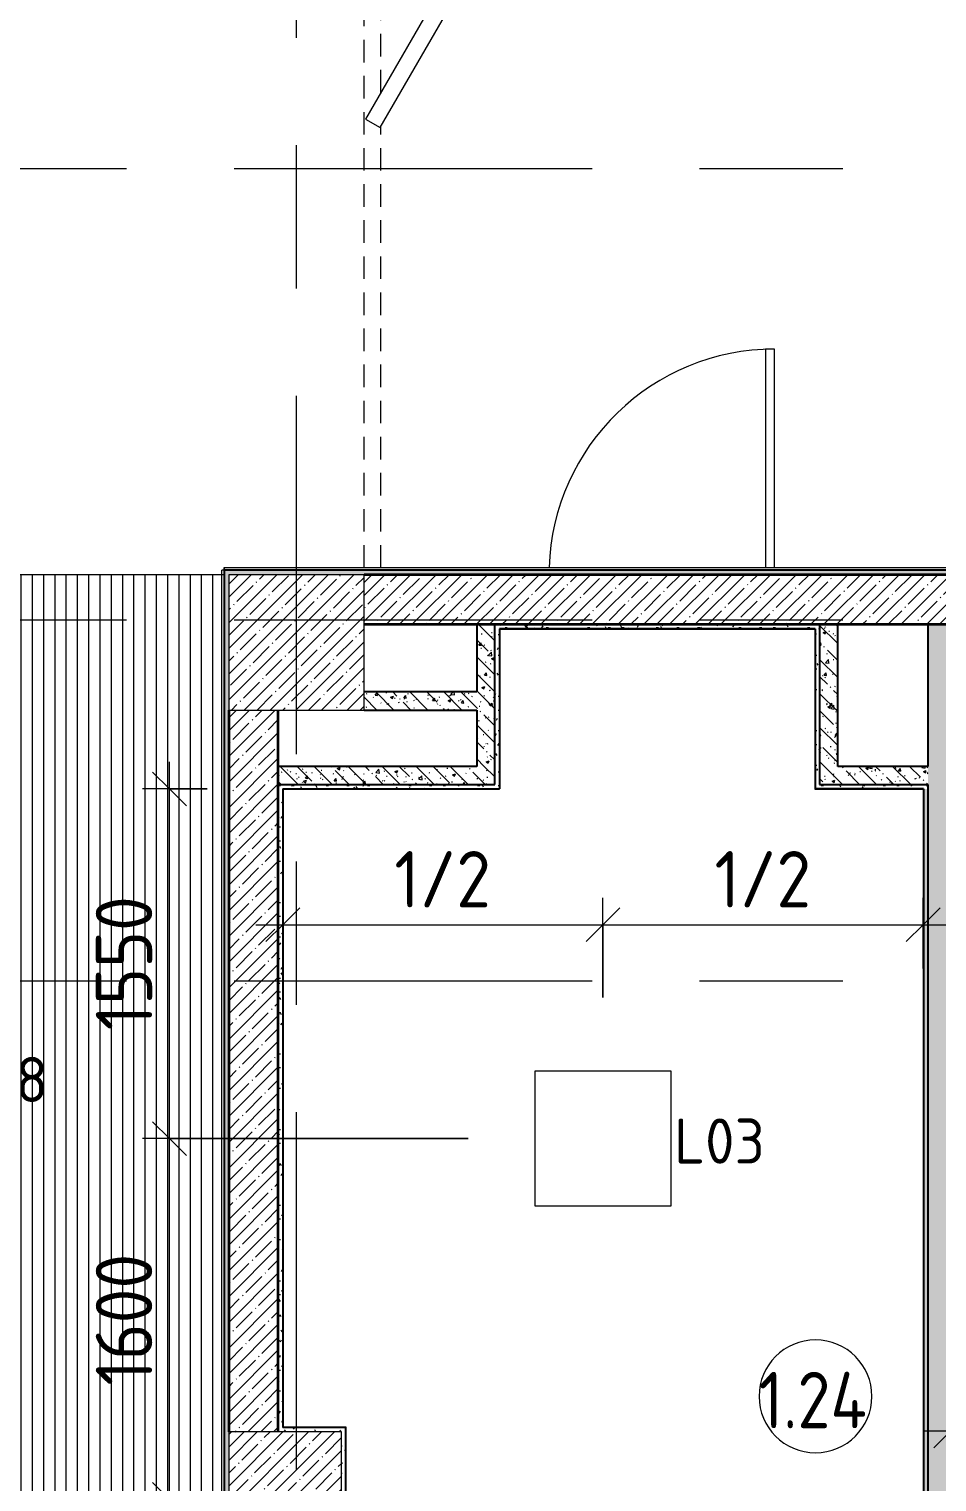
# Model space of a CAD drawing. Header units: millimetres. Extents: x -3377 to 186574, y -8553 to 29000.
# Drawn here: x 12825 to 16850, y 11178 to 17619 of the extents above; entities that cross this region are included whole.
import ezdxf

# ---------------------------------------------------------------- set-up
doc = ezdxf.new("R2010")
doc.units = ezdxf.units.MM
doc.linetypes.add('200_ШТРИХ__ш1_п0_6_', pattern=[160, 100, -60])
doc.linetypes.add('Осевая', pattern=[3175, 635, -476.25, 1587.5, -476.25])
for name, color, linetype, lineweight in [('A-ANNO-DIMS', 7, 'Continuous', 9), ('A-ANNO-DIMS-100', 7, 'Continuous', 9), ('A-AREA-IDEN', 7, 'Continuous', 9), ('A-CLNG-PATT', 7, 'Continuous', 9), ('A-DOOR', 7, 'Continuous', 9), ('A-DOOR-1', 7, 'Continuous', 13), ('A-DOOR-2', 7, '200_ШТРИХ__ш1_п0_6_', 9), ('A-DOOR-FRAM', 7, 'Continuous', 13), ('A-WALL', 7, 'Continuous', 9), ('E-LITE-EQPM-IDEN', 7, 'Continuous', 9), ('I-WALL', 7, 'Continuous', 9), ('S-COLS', 7, 'Continuous', 9), ('Оси-2', 7, 'Осевая', 9)]:
    doc.layers.add(name, color=color, linetype=linetype, lineweight=lineweight)
for name, color, linetype, lineweight, true_color in [('A-ANNO-NOTE', 1, 'Continuous', 9, 0xff0000), ('A-CLNG-1', 7, 'Continuous', 9, 0xc0c0c0), ('A-WALL-1', 7, 'Continuous', 35, 0x3c3c3c), ('A-WALL-2', 7, 'Continuous', 25, 0x3c3c3c), ('A-WALL-FNSH-2', 7, 'Continuous', 13, 0x3c3c3c)]:
    doc.layers.add(name, color=color, linetype=linetype, lineweight=lineweight, true_color=true_color)
doc.styles.add('GOST Common', font='GOST_Common.ttf', dxfattribs={"width": 0.9, "height": 250})
doc.styles.add('GOST Common_1', font='GOST_Common.ttf', dxfattribs={"height": 200})
doc.styles.add('ISOCPEUR', font='isocpeur.ttf', dxfattribs={"width": 0.9, "height": 250})
doc.dimstyles.new('ISO-2_5_0_9К_БОЛЬШОЙ', dxfattribs={"dimscale": 304.8, "dimtxt": 248.995294, "dimasz": 0.492126, "dimexe": 0.393701, "dimexo": 0.984252, "dimgap": 0, "dimtad": 1, "dimdec": 0, "dimrnd": 10, "dimzin": 0, "dimdsep": 46, "dimtxsty": 'ISOCPEUR', "dimblk1": 'OBLIQUE', "dimblk2": 'OBLIQUE', "dimsah": 1, "dimcen": 0.09, "dimdle": 0.393701, "dimazin": 0, "dimtfac": 1, "dimtdec": 4, "dimtix": 1, "dimtmove": 0, "dimatfit": 3, "dimfxl": 1, "dimtvp": 1, "dimtolj": 1, "dimtzin": 0, "dimarcsym": 2})
pattern_1 = [(45, (0, 0), (-57.02463, 57.02463), []), (45, (57.025, 0), (-57.02463, 57.02463), [100.806, -20.161, 3.353, -16.808])]
pattern_2 = [(135, (0, 0), (-75.43415, -75.43415), [106.68, -17.78, 3.556, -17.78]), (135, (0, 75.39), (-75.43415, -75.43415), []), (50, (0, 0), (127.5292, -11.1576), [13.335, -146.685]), (355, (0, 0), (-24.6697, 133.74), [10.668, -117.348]), (100.451, (10.63, -0.93), (102.8597, 122.5818), [11.333, -124.663]), (46.184, (0, 35.56), (189.7552, -29.4304), [20.002, -220.027]), (96.636, (15.81, 33.1), (166.1822, 173.1996), [17, -186.995]), (351.184, (0, 35.56), (166.184, 173.1976), [16.002, -176.022]), (21, (17.78, 26.67), (106.13027, -71.58603), [13.335, -146.685]), (326, (17.78, 26.67), (43.2619, 128.93175), [10.668, -117.348]), (71.451, (26.62, 20.7), (149.392, 57.34505), [11.333, -124.663]), (37.5, (0, 0), (2.16223, 59.18836), [3.353, -112.573, 3.353, -115.773, -117.793]), (37.5, (0, 0), (2.16223, 59.18836), [-235.052, 3.353, -114.44]), (7.5, (0, 0), (46.77386, 70.12615), [3.353, -64.567, 3.353, -109.906, -44.894]), (7.5, (0, 0), (46.77386, 70.12615), [-181.178, 3.353, -41.542]), (327.5, (-39.65, 0), (94.91367, -4.01009), [3.353, -41.097, 3.353, -135.331, -184.023]), (327.5, (-39.65, 0), (94.91367, -4.01009), [-183.134, 3.353, -180.67]), (317.5, (-57.43, 0), (103.69057, 17.79882), [3.353, -54.432, 3.353, -88.748, -130.683]), (317.5, (-57.43, 0), (103.69057, 17.79882), [-149.885, 3.353, -127.33])]
pattern_3 = [(0, (0, 0), (121.92, 30.48), [10.058, -81.382, 10.058, -81.382, -487.68]), (0, (0, 0), (121.92, 30.48), [-182.88, 10.058, -172.822, 10.058, -81.382, -213.36]), (0, (0, 0), (121.92, 30.48), [-457.2, 10.058, -50.902, 10.058, -142.342]), (120, (45.72, 15.24), (-87.356454, 90.345817), [10.058, -81.382, 10.058, -81.382, -487.68]), (120, (45.72, 15.24), (-87.356454, 90.345817), [-182.88, 10.058, -172.822, 10.058, -81.382, -213.36]), (120, (45.72, 15.24), (-87.356454, 90.345817), [-457.2, 10.058, -50.902, 10.058, -142.342]), (240, (60.96, 76.2), (-34.563546, -120.825817), [10.058, -81.382, 10.058, -81.382, -487.68]), (240, (60.96, 76.2), (-34.563546, -120.825817), [-182.88, 10.058, -172.822, 10.058, -81.382, -213.36]), (240, (60.96, 76.2), (-34.563546, -120.825817), [-457.2, 10.058, -50.902, 10.058, -142.342])]

# ---------------------------------------------------------------- blocks, each defined once
blk = doc.blocks.new('BSC_Колонна _Прямоугольная - 600х600-V3-План расстановки осветительного оборудования 1 этажа в осях 1-12')
at = {"layer": 'S-COLS'}
h = blk.add_hatch(dxfattribs=at)
h.set_pattern_fill('FP_7', color=256, style=0, pattern_type=2)
h.set_pattern_definition([(45, (-14010, -14900), (-57.02463, 57.02463), []), (45, (-13952.975, -14900), (-57.02463, 57.02463), [100.806, -20.161, 3.353, -16.808])])
h.paths.add_polyline_path([(-300, -300), (300, -300), (300, 300), (-300, 300), (-300, 75)])
for p, q in [((300, 300), (-300, 300)), ((-300, 300), (-300, -300)), ((300, -300), (300, 300)), ((-300, -300), (300, -300))]:
    blk.add_line(p, q, dxfattribs=at)
blk = doc.blocks.new('110_Дверь_СКБ_1Ст_Внутренняя1 - Д-13 1100x2100h_кладовая-33288301-План расстановки осветительного оборудования 1 этажа в осях 1-12')
at = {"layer": 'A-DOOR'}
blk.add_arc((512.5, 110), 1000, 90, 178.21874, dxfattribs=at)
at = {"layer": 'A-DOOR-1'}
for p, q in [((512.5, 1110), (472.5, 1110)), ((472.5, 1110), (472.5, 141)), ((512.5, 141), (512.5, 1110))]:
    blk.add_line(p, q, dxfattribs=at)
blk = doc.blocks.new('DOR__перегородка__Прямоугольная - ТП-2_ Вн_ДПГ_9480х4200h_2-23998078-План расстановки осветительного оборудования 1 этажа в осях 1-12')
at = {"layer": 'A-DOOR-2'}
for p, q in [((31, 0), (2621.2, 0)), ((31, -75), (1987.4, -75)), ((2137.4, -75), (4324.5, -75))]:
    blk.add_line(p, q, dxfattribs=at)
at = {"layer": 'A-DOOR-FRAM'}
for p, q in [((2019.1, -6.7), (1981.6, -71.7)), ((3231.5, -706.9), (2019.1, -6.7)), ((1981.6, -71.7), (3193.9, -771.8))]:
    blk.add_line(p, q, dxfattribs=at)
blk = doc.blocks.new('BSC_Колонна _Прямоугольная - 500х500-V32-План расстановки осветительного оборудования 1 этажа в осях 1-12')
at = {"layer": 'S-COLS'}
h = blk.add_hatch(dxfattribs=at)
h.set_pattern_fill('FP_45', color=256, style=0, pattern_type=2)
h.set_pattern_definition([(45, (-13960, -11150), (-57.02463, 57.02463), []), (45, (-13902.975, -11150), (-57.02463, 57.02463), [100.806, -20.161, 3.353, -16.808])])
h.paths.add_polyline_path([(-186.2, -250), (250, -250), (250, 250), (-250, 250), (-250, -250)])
for p, q in [((250, 250), (-250, 250)), ((-250, 250), (-250, -250)), ((250, -250), (250, 250)), ((-250, -250), (250, -250))]:
    blk.add_line(p, q, dxfattribs=at)
blk = doc.blocks.new('DIMBLOCK32-План расстановки осветительного оборудования 1 этажа в осях 1-12')
at = {"layer": 'A-ANNO-DIMS-100'}
for p, q in [((13950, 13454.3), (13950, 13768.2)), ((15369.5, 13325.4), (15369.5, 13768.2)), ((13830, 13648.2), (15369.5, 13648.2)), ((13950, 13648.2), (13950, 13454.3)), ((15369.5, 13648.2), (15369.5, 13325.4))]:
    blk.add_line(p, q, dxfattribs=at)
at = {"layer": 'A-ANNO-DIMS-100', "lineweight": 20}
for p, q in [((13950, 13648.2), (14025, 13723.2)), ((15369.5, 13648.2), (15444.5, 13723.2)), ((13950, 13648.2), (13875, 13573.2)), ((15369.5, 13648.2), (15294.5, 13573.2))]:
    blk.add_line(p, q, dxfattribs=at)
at = {"layer": 'A-ANNO-DIMS-100', "color": 0, "insert": (14444.3, 13974.8), "char_height": 250, "width": 517.144, "attachment_point": 1, "line_spacing_factor": 1.149209, "style": 'ISOCPEUR'}
blk.add_mtext('1/2', dxfattribs=at)
blk = doc.blocks.new('_Oblique')
at = {"color": 0, "linetype": 'ByBlock', "lineweight": -2}
blk.add_line((-0.5, -0.5), (0.5, 0.5), dxfattribs=at)
blk = doc.blocks.new('DIMBLOCK33-План расстановки осветительного оборудования 1 этажа в осях 1-12')
at = {"layer": 'A-ANNO-DIMS-100'}
for p, q in [((15369.5, 13325.4), (15369.5, 13768.2)), ((16789, 13454.3), (16789, 13768.2)), ((15369.5, 13648.2), (16909, 13648.2)), ((15369.5, 13648.2), (15369.5, 13325.4)), ((16789, 13648.2), (16789, 13454.3))]:
    blk.add_line(p, q, dxfattribs=at)
at = {"layer": 'A-ANNO-DIMS-100', "lineweight": 20}
for p, q in [((15369.5, 13648.2), (15444.5, 13723.2)), ((16789, 13648.2), (16864, 13723.2)), ((15369.5, 13648.2), (15294.5, 13573.2)), ((16789, 13648.2), (16714, 13573.2))]:
    blk.add_line(p, q, dxfattribs=at)
at = {"layer": 'A-ANNO-DIMS-100', "color": 0, "insert": (15863.8, 13974.8), "char_height": 250, "width": 517.144, "attachment_point": 1, "line_spacing_factor": 1.149209, "style": 'ISOCPEUR'}
blk.add_mtext('1/2', dxfattribs=at)
blk = doc.blocks.new('DIMBLOCK34-План расстановки осветительного оборудования 1 этажа в осях 1-12')
at = {"layer": 'A-ANNO-DIMS-100', "lineweight": 20}
for p, q in [((13447.6, 12700), (13372.6, 12775)), ((13447.6, 12700), (13522.6, 12625)), ((13447.6, 11100), (13372.6, 11175)), ((13447.6, 11100), (13522.6, 11025))]:
    blk.add_line(p, q, dxfattribs=at)
at = {"layer": 'A-ANNO-DIMS-100'}
for p, q in [((14772, 12700), (13327.6, 12700)), ((13447.6, 10980), (13447.6, 12700)), ((13447.6, 12700), (14772, 12700)), ((13910, 11100), (13327.6, 11100)), ((13447.6, 11100), (13910, 11100))]:
    blk.add_line(p, q, dxfattribs=at)
at = {"layer": 'A-ANNO-DIMS-100', "color": 0, "insert": (13120.9, 11605.5), "char_height": 250, "width": 706.764, "attachment_point": 1, "rotation": 90, "line_spacing_factor": 1.149209, "style": 'ISOCPEUR'}
blk.add_mtext('1600', dxfattribs=at)
blk = doc.blocks.new('DIMBLOCK35-План расстановки осветительного оборудования 1 этажа в осях 1-12')
at = {"layer": 'A-ANNO-DIMS-100'}
for p, q in [((13447.6, 12700), (13447.6, 14370)), ((13613.9, 14250), (13327.6, 14250)), ((13447.6, 14250), (13613.9, 14250)), ((14772, 12700), (13327.6, 12700)), ((13447.6, 12700), (14772, 12700))]:
    blk.add_line(p, q, dxfattribs=at)
at = {"layer": 'A-ANNO-DIMS-100', "lineweight": 20}
for p, q in [((13447.6, 14250), (13372.6, 14325)), ((13447.6, 14250), (13522.6, 14175)), ((13447.6, 12700), (13372.6, 12775)), ((13447.6, 12700), (13522.6, 12625))]:
    blk.add_line(p, q, dxfattribs=at)
at = {"layer": 'A-ANNO-DIMS-100', "color": 0, "insert": (13120.9, 13180.5), "char_height": 250, "width": 706.764, "attachment_point": 1, "rotation": 90, "line_spacing_factor": 1.149209, "style": 'ISOCPEUR'}
blk.add_mtext('1550', dxfattribs=at)
blk = doc.blocks.new('DIMBLOCK36-План расстановки осветительного оборудования 1 этажа в осях 1-12')
at = {"layer": 'A-ANNO-DIMS-100'}
for p, q in [((16911, 11210.1), (16911, 11524)), ((16791, 11404), (18440, 11404)), ((16911, 11404), (16911, 11210.1)), ((18440, 11431.5), (18440, 11284)), ((18440, 11404), (18440, 11431.5))]:
    blk.add_line(p, q, dxfattribs=at)
at = {"layer": 'A-ANNO-DIMS-100', "lineweight": 20}
for p, q in [((16911, 11404), (16986, 11479)), ((18440, 11404), (18515, 11479)), ((16911, 11404), (16836, 11329)), ((18440, 11404), (18365, 11329))]:
    blk.add_line(p, q, dxfattribs=at)
at = {"layer": 'A-ANNO-DIMS-100', "color": 0, "insert": (17460, 11730.6), "char_height": 250, "width": 517.144, "attachment_point": 1, "line_spacing_factor": 1.149209, "style": 'ISOCPEUR'}
blk.add_mtext('1/2', dxfattribs=at)
blk = doc.blocks.new('Марка_Помещения - Номер-25198446-План расстановки осветительного оборудования 1 этажа в осях 1-12')
at = {"layer": 'A-AREA-IDEN'}
for start, end in [(360, 180), (180, 360)]:
    blk.add_arc((0, 0), 2.5, start, end, dxfattribs=at)

msp = doc.modelspace()

# ---------------------------------------------------------------- hatches: boundary and pattern name
at = {"layer": 'A-CLNG-PATT'}
h = msp.add_hatch(dxfattribs=at)
h.set_pattern_fill('FP_90', color=256, style=0, pattern_type=2)
h.set_pattern_definition([(90, (13490.04, 13229.96), (-50, 3e-15), [])])
h.paths.add_polyline_path([(12707.3, 7920), (19990, 7920), (19990, 10880), (13690, 10880), (13690, 15200), (6780, 15200), (6780, 14975), (7097.5, 14975), (7097.5, 14575), (6780, 14575), (6780, 10880), (3539, 10880), (3539, 11380), (1831, 11379), (1830, 10880), (545, 10880), (545, 10600), (130, 10600), (130, 8520), (1290, 8520), (1290, 7920), (12370.9, 7920)])
h.paths.add_polyline_path([(12142.7, 8019.5), (12117.3, 8019.5), (12117.3, 8473.2), (12142.7, 8473.2)])
h.paths.add_polyline_path([(4142.7, 8019.5), (4117.3, 8019.5), (4117.3, 8473.2), (4142.7, 8473.2)])
h.paths.add_polyline_path([(8117.3, 8819.5), (8117.3, 9549.7), (8142.7, 9555.8), (8142.7, 8819.5)])
h.paths.add_polyline_path([(16142.7, 8820.1), (16117.3, 8820.1), (16117.3, 9739.6), (16142.7, 9727.6)])
h.paths.add_polyline_path([(12418.3, 11498.1), (12418.3, 11592.8), (12443.7, 11578.5), (12443.7, 11498.1)])
h.paths.add_polyline_path([(8043.7, 11498.1), (8018.3, 11498.1), (8018.3, 11547.6), (8043.7, 11561.3)])
at = {"layer": 'I-WALL'}
h = msp.add_hatch(dxfattribs=at)
h.set_pattern_fill('FP_85', color=256, style=0, pattern_type=2)
h.set_pattern_definition(pattern_3)
h.paths.add_polyline_path([(14389.2, 15200), (20210, 15200), (20210, 15220), (13690, 15220), (13690, 15200), (14310, 15200)])
h = msp.add_hatch(dxfattribs=at)
h.set_pattern_fill('FP_85', color=256, style=0, pattern_type=2)
h.set_pattern_definition(pattern_3)
h.paths.add_polyline_path([(13690.5, 10880), (13710, 10880), (13710, 15200), (13690, 15199.9), (13690, 10880)])
h = msp.add_hatch(dxfattribs=at)
h.set_pattern_fill('FP_1', color=256, style=0, pattern_type=2)
h.set_pattern_definition(pattern_1)
h.paths.add_polyline_path([(19990, 14980), (20210, 14980), (20210, 15200), (18710.3, 15200), (18710.3, 14980), (19771.5, 14980)])
h.paths.add_polyline_path([(14389.2, 14980), (18110.3, 14980), (18110.3, 15200), (14310, 15200), (14310, 14980)])
h = msp.add_hatch(dxfattribs=at)
h.set_pattern_fill('FP_32', color=256, style=0, pattern_type=2)
h.set_pattern_definition(pattern_2)
h.paths.add_polyline_path([(14890, 14350), (14890, 14980), (14810, 14980), (14810, 14350)])
h = msp.add_hatch(dxfattribs=at)
h.set_pattern_fill('FP_85', color=256, style=0, pattern_type=2)
h.set_pattern_definition(pattern_3)
h.paths.add_polyline_path([(14890, 14270), (14910, 14270.4), (14910, 14980), (14890, 14980), (14890, 14350)])
h = msp.add_hatch(dxfattribs=at)
h.set_pattern_fill('FP_85', color=256, style=0, pattern_type=2)
h.set_pattern_definition(pattern_3)
h.paths.add_polyline_path([(16309, 14960), (16330, 14960), (16330, 14980), (14910, 14980), (14910, 14960), (16168.2, 14960)])
h = msp.add_hatch(dxfattribs=at)
h.set_pattern_fill('FP_85', color=256, style=0, pattern_type=2)
h.set_pattern_definition(pattern_3)
h.paths.add_polyline_path([(16310, 14250), (16330, 14250), (16330, 14960), (16310, 14960), (16310, 14270)])
h = msp.add_hatch(dxfattribs=at)
h.set_pattern_fill('FP_32', color=256, style=0, pattern_type=2)
h.set_pattern_definition(pattern_2)
h.paths.add_polyline_path([(16330, 14350), (16410, 14350), (16410, 14980), (16330, 14980), (16330, 14833.1)])
h = msp.add_hatch(dxfattribs=at)
h.set_pattern_fill('FP_32', color=256, style=0, pattern_type=2)
h.set_pattern_definition(pattern_2)
h.paths.add_polyline_path([(16890, 11100), (16890, 14980), (16810, 14980), (16810, 11100)])
h = msp.add_hatch(dxfattribs=at)
h.set_pattern_fill('FP_32', color=256, style=0, pattern_type=2)
h.set_pattern_definition(pattern_2)
h.paths.add_polyline_path([(14788.7, 14600), (14810, 14600), (14810, 14680), (14310, 14680), (14310, 14600), (14389.2, 14600)])
h = msp.add_hatch(dxfattribs=at)
h.set_pattern_fill('FP_1', color=256, style=0, pattern_type=2)
h.set_pattern_definition(pattern_1)
h.paths.add_polyline_path([(13710.2, 11400), (13930, 11400), (13930, 14600), (13710, 14600), (13710, 11400)])
h = msp.add_hatch(dxfattribs=at)
h.set_pattern_fill('FP_32', color=256, style=0, pattern_type=2)
h.set_pattern_definition(pattern_2)
h.paths.add_polyline_path([(13930, 14270), (14890, 14270), (14890, 14350), (13930, 14350)])
h = msp.add_hatch(dxfattribs=at)
h.set_pattern_fill('FP_32', color=256, style=0, pattern_type=2)
h.set_pattern_definition(pattern_2)
h.paths.add_polyline_path([(16410, 14270), (16810, 14270), (16810, 14350), (16330, 14350), (16330, 14270)])
h = msp.add_hatch(dxfattribs=at)
h.set_pattern_fill('FP_85', color=256, style=0, pattern_type=2)
h.set_pattern_definition(pattern_3)
h.paths.add_polyline_path([(13930, 11420), (13950, 11420.1), (13950, 14270), (13930, 14270), (13930, 12713.1)])
h = msp.add_hatch(dxfattribs=at)
h.set_pattern_fill('FP_85', color=256, style=0, pattern_type=2)
h.set_pattern_definition(pattern_3)
h.paths.add_polyline_path([(14389.2, 14250), (14910, 14250), (14910, 14270), (13950, 14270), (13950, 14250), (13963, 14250)])
h = msp.add_hatch(dxfattribs=at)
h.set_pattern_fill('FP_85', color=256, style=0, pattern_type=2)
h.set_pattern_definition(pattern_3)
h.paths.add_polyline_path([(16330, 14250), (16810, 14250), (16810, 14270), (16330, 14270)])
h = msp.add_hatch(dxfattribs=at)
h.set_pattern_fill('FP_85', color=256, style=0, pattern_type=2)
h.set_pattern_definition(pattern_3)
h.paths.add_polyline_path([(16790, 11120), (16810, 11120), (16810, 14250), (16790, 14249), (16790, 11121)])
h = msp.add_hatch(dxfattribs=at)
h.set_pattern_fill('FP_85', color=256, style=0, pattern_type=2)
h.set_pattern_definition(pattern_3)
h.paths.add_polyline_path([(13950, 11400), (14210, 11400), (14210, 11420), (13930, 11420), (13930, 11400)])
h = msp.add_hatch(dxfattribs=at)
h.set_pattern_fill('FP_85', color=256, style=0, pattern_type=2)
h.set_pattern_definition(pattern_3)
h.paths.add_polyline_path([(14210, 11120), (14230, 11120), (14230, 11420), (14210, 11420), (14210, 11133)])

# ---------------------------------------------------------------- linework, layer by layer
at = {"layer": 'A-ANNO-NOTE'}
for p, q in [((15069.5, 13000), (15669.5, 13000)), ((15069.5, 12400), (15069.5, 13000)), ((15669.5, 13000), (15669.5, 12400)), ((15669.5, 12400), (15069.5, 12400))]:
    msp.add_line(p, q, dxfattribs=at)
at = {"layer": 'A-CLNG-1'}
msp.add_line((13690, 15200), (6780, 15200), dxfattribs=at)
at = {"layer": 'A-WALL'}
msp.add_line((13690, 15231), (13690, 15220), dxfattribs=at)
at = {"layer": 'A-WALL-1'}
for p, q in [((18110.3, 15200), (14310, 15200)), ((14310, 14980), (18110.3, 14980)), ((13710, 14600), (13710, 11400)), ((13930, 11400), (13930, 14600))]:
    msp.add_line(p, q, dxfattribs=at)
at = {"layer": 'A-WALL-2'}
for p, q in [((20230, 15220), (13690, 15220)), ((13690, 15220), (13690, 10880)), ((14810, 14980), (14810, 14680)), ((14890, 14270), (14890, 14980)), ((16310, 14960), (14910, 14960)), ((14910, 14960), (14910, 14250)), ((16310, 14960), (16310, 14250)), ((16330, 14980), (16330, 14270)), ((16410, 14350), (16410, 14980)), ((16810, 14980), (16810, 14350)), ((14810, 14680), (14310, 14680)), ((14310, 14600), (14810, 14600)), ((14810, 14600), (14810, 14350)), ((14810, 14350), (13930, 14350)), ((16810, 14350), (16410, 14350)), ((13930, 14270), (14890, 14270)), ((13950, 14250), (14910, 14250)), ((13950, 14250), (13950, 11420)), ((16790, 14250), (16310, 14250)), ((16330, 14270), (16810, 14270)), ((16790, 14250), (16790, 11120)), ((16810, 14270), (16810, 11100)), ((14230, 11420), (13950, 11420)), ((14230, 11120), (14230, 11420))]:
    msp.add_line(p, q, dxfattribs=at)
at = {"layer": 'A-WALL-FNSH-2'}
for p, q in [((13689, 15231), (13689, 10879)), ((21879, 15231), (13689, 15231)), ((13690, 15220), (13690, 15220)), ((13690, 15220), (20230, 15220)), ((14911, 14959), (16309, 14959)), ((14911, 14249), (14911, 14959)), ((16309, 14959), (16309, 14249)), ((13951, 14249), (14911, 14249)), ((13951, 11421), (13951, 14249)), ((16309, 14249), (16789, 14249)), ((16789, 14249), (16789, 11121)), ((14231, 11421), (13951, 11421)), ((14231, 11121), (14231, 11421))]:
    msp.add_line(p, q, dxfattribs=at)
at = {"layer": 'I-WALL'}
for p, q in [((13679, 15200), (13679, 15220)), ((13690, 15220), (13679, 15220)), ((13679, 10868.5), (13679, 15199))]:
    msp.add_line(p, q, dxfattribs=at)
at = {"layer": 'Оси-2'}
for p, q in [((14010, 593.7), (14010, 24898.1)), ((-77.3, 17000), (35997.1, 17000)), ((-77.3, 15000), (35397.1, 15000)), ((-77.3, 13400), (35397.1, 13400))]:
    msp.add_line(p, q, dxfattribs=at)

# ---------------------------------------------------------------- block references
at = {"layer": 'A-AREA-IDEN', "xscale": 99.99999999999993, "yscale": 99.99999999999993, "zscale": 99.99999999999993}
msp.add_blockref('Марка_Помещения - Номер-25198446-План расстановки осветительного оборудования 1 этажа в осях 1-12', (16311.5, 11557.5), dxfattribs=at)
at = {"layer": 'A-DOOR', "rotation": 90.00000000000044}
msp.add_blockref('DOR__перегородка__Прямоугольная - ТП-2_ Вн_ДПГ_9480х4200h_2-23998078-План расстановки осветительного оборудования 1 этажа в осях 1-12', (14310, 15200), dxfattribs=at)
at = {"layer": 'A-DOOR'}
msp.add_blockref('110_Дверь_СКБ_1Ст_Внутренняя1 - Д-13 1100x2100h_кладовая-33288301-План расстановки осветительного оборудования 1 этажа в осях 1-12', (15617.5, 15090), dxfattribs=at)
at = {"layer": 'S-COLS'}
for name, p in [('BSC_Колонна _Прямоугольная - 600х600-V3-План расстановки осветительного оборудования 1 этажа в осях 1-12', (14010, 14900)), ('BSC_Колонна _Прямоугольная - 500х500-V32-План расстановки осветительного оборудования 1 этажа в осях 1-12', (13960, 11150))]:
    msp.add_blockref(name, p, dxfattribs=at)

# ---------------------------------------------------------------- texts
at = {"layer": 'A-AREA-IDEN', "insert": (16060.6, 11666.1), "char_height": 250, "width": 627.721, "attachment_point": 1, "style": 'GOST Common'}
msp.add_mtext('1.24', dxfattribs=at)
at = {"layer": 'E-LITE-EQPM-IDEN', "char_height": 200, "attachment_point": 1, "style": 'GOST Common_1'}
for s, insert, width in [('L18', (12532.7, 13062), 472.996), ('L03', (15684.6, 12789.3), 521.097)]:
    msp.add_mtext(s, dxfattribs=dict(at, insert=insert, width=width))

# ---------------------------------------------------------------- dimensions: what is measured, and where the dimension line sits
at = {"layer": 'A-ANNO-DIMS'}
for base, p1, p2, override, picture, middle in [((13447.6, 14250), (15072, 12700), (13913.9, 14250), {"dimpost": '<>', "dimfxl": 1934.865615}, 'DIMBLOCK35-План расстановки осветительного оборудования 1 этажа в осях 1-12', (13322.6, 13475)), ((13447.6, 12700), (14210, 11100), (15072, 12700), {"dimpost": '<>', "dimfxl": 1817.427847}, 'DIMBLOCK34-План расстановки осветительного оборудования 1 этажа в осях 1-12', (13322.6, 11900))]:
    dim = msp.add_linear_dim(base=base, p1=p1, p2=p2, angle=90, dimstyle='ISO-2_5_0_9К_БОЛЬШОЙ', override=override, dxfattribs=at)
    dim.commit()
    dim.dimension.update_dxf_attribs({"geometry": picture, "text_midpoint": middle})
for base, p1, p2, override, picture, middle in [((15369.5, 13648.2), (13950, 13754.3), (15369.5, 13025.4), {"dimpost": '<>', "dimfxl": 1595.690898}, 'DIMBLOCK32-План расстановки осветительного оборудования 1 этажа в осях 1-12', (14659.7, 13773.2)), ((16789, 13648.2), (15369.5, 13025.4), (16789, 13754.3), {"dimpost": '<>', "dimfxl": 1595.690898}, 'DIMBLOCK33-План расстановки осветительного оборудования 1 этажа в осях 1-12', (16079.2, 13773.2)), ((18440, 11404), (16911, 11510.1), (18440, 11731.5), {"dimpost": '<>', "dimfxl": 1544.953386}, 'DIMBLOCK36-План расстановки осветительного оборудования 1 этажа в осях 1-12', (17675.5, 11529))]:
    dim = msp.add_linear_dim(base=base, p1=p1, p2=p2, text='1/2', dimstyle='ISO-2_5_0_9К_БОЛЬШОЙ', override=override, dxfattribs=at)
    dim.commit()
    dim.dimension.update_dxf_attribs({"geometry": picture, "text_midpoint": middle})

doc.saveas('drawing.dxf')
